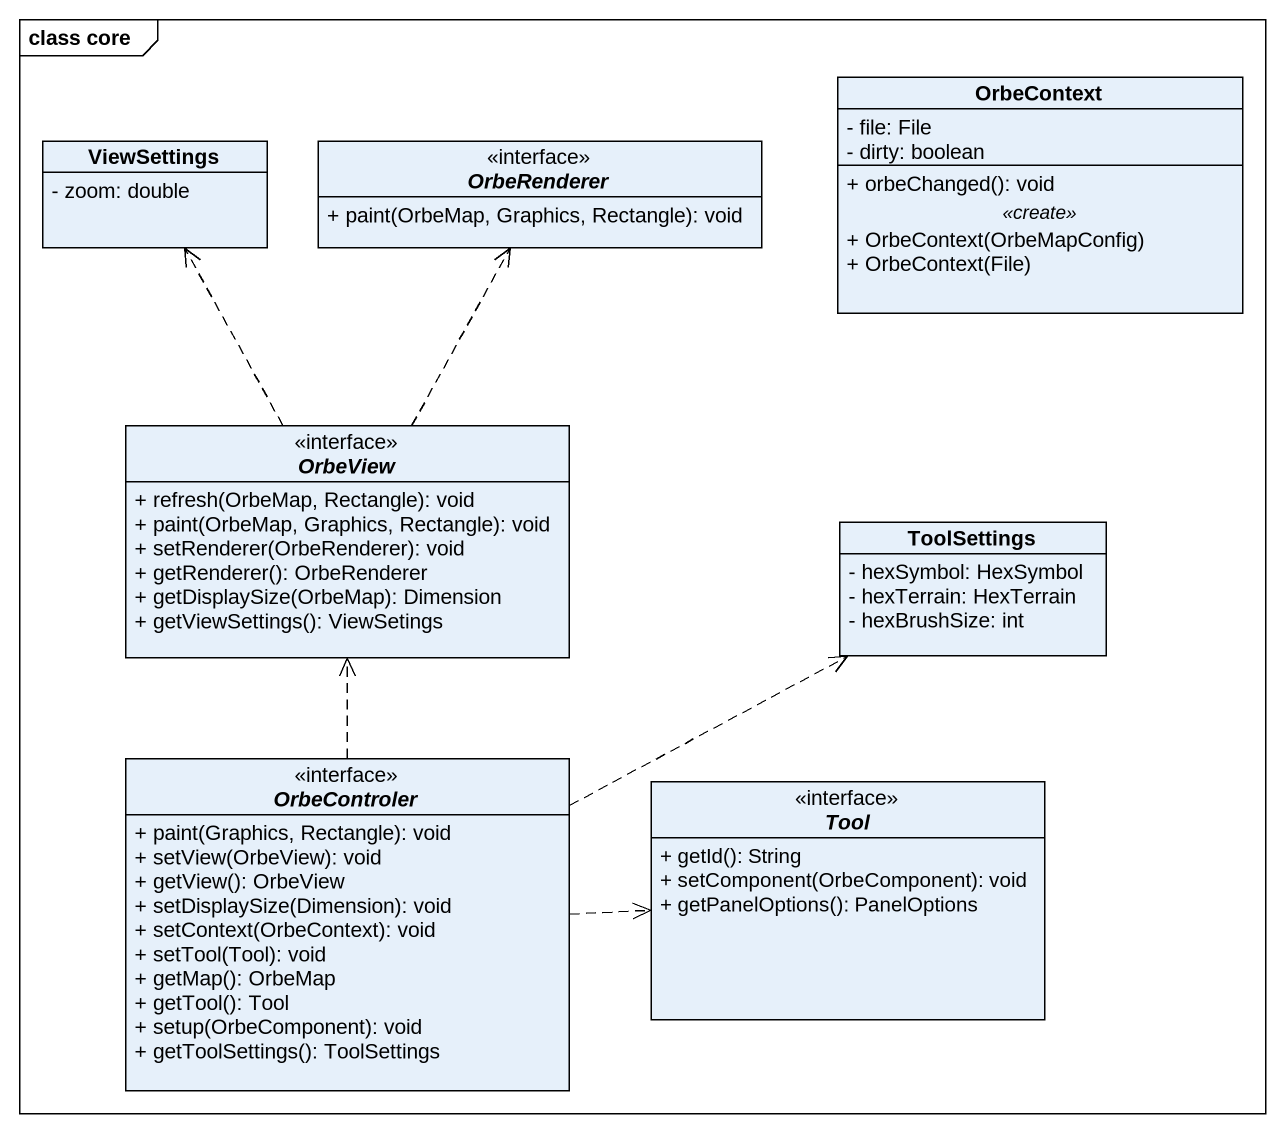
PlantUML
@startuml
mainframe class core
hide circle
hide empty members
skinparam classAttributeIconSize 0
class OrbeContext {
  - file: File
  - dirty: boolean
  --
  + orbeChanged(): void
  .. <<create>> ..
  + OrbeContext(OrbeMapConfig)
  + OrbeContext(File)
}
class ViewSettings {
  - zoom: double
}
interface OrbeRenderer <<interface>> {
  + paint(OrbeMap, Graphics, Rectangle): void
}
interface OrbeView <<interface>> {
  + refresh(OrbeMap, Rectangle): void
  + paint(OrbeMap, Graphics, Rectangle): void
  + setRenderer(OrbeRenderer): void
  + getRenderer(): OrbeRenderer
  + getDisplaySize(OrbeMap): Dimension
  + getViewSettings(): ViewSetings
}
class ToolSettings {
  - hexSymbol: HexSymbol
  - hexTerrain: HexTerrain
  - hexBrushSize: int
}
interface OrbeControler <<interface>> {
  + paint(Graphics, Rectangle): void
  + setView(OrbeView): void
  + getView(): OrbeView
  + setDisplaySize(Dimension): void
  + setContext(OrbeContext): void
  + setTool(Tool): void
  + getMap(): OrbeMap
  + getTool(): Tool
  + setup(OrbeComponent): void
  + getToolSettings(): ToolSettings
}
interface Tool <<interface>> {
  + getId(): String
  + setComponent(OrbeComponent): void
  + getPanelOptions(): PanelOptions
}
OrbeView .up.> ViewSettings
OrbeView .up.> OrbeRenderer
OrbeControler .up.> OrbeView
OrbeControler .right.> ToolSettings
OrbeControler .right.> Tool
@enduml
